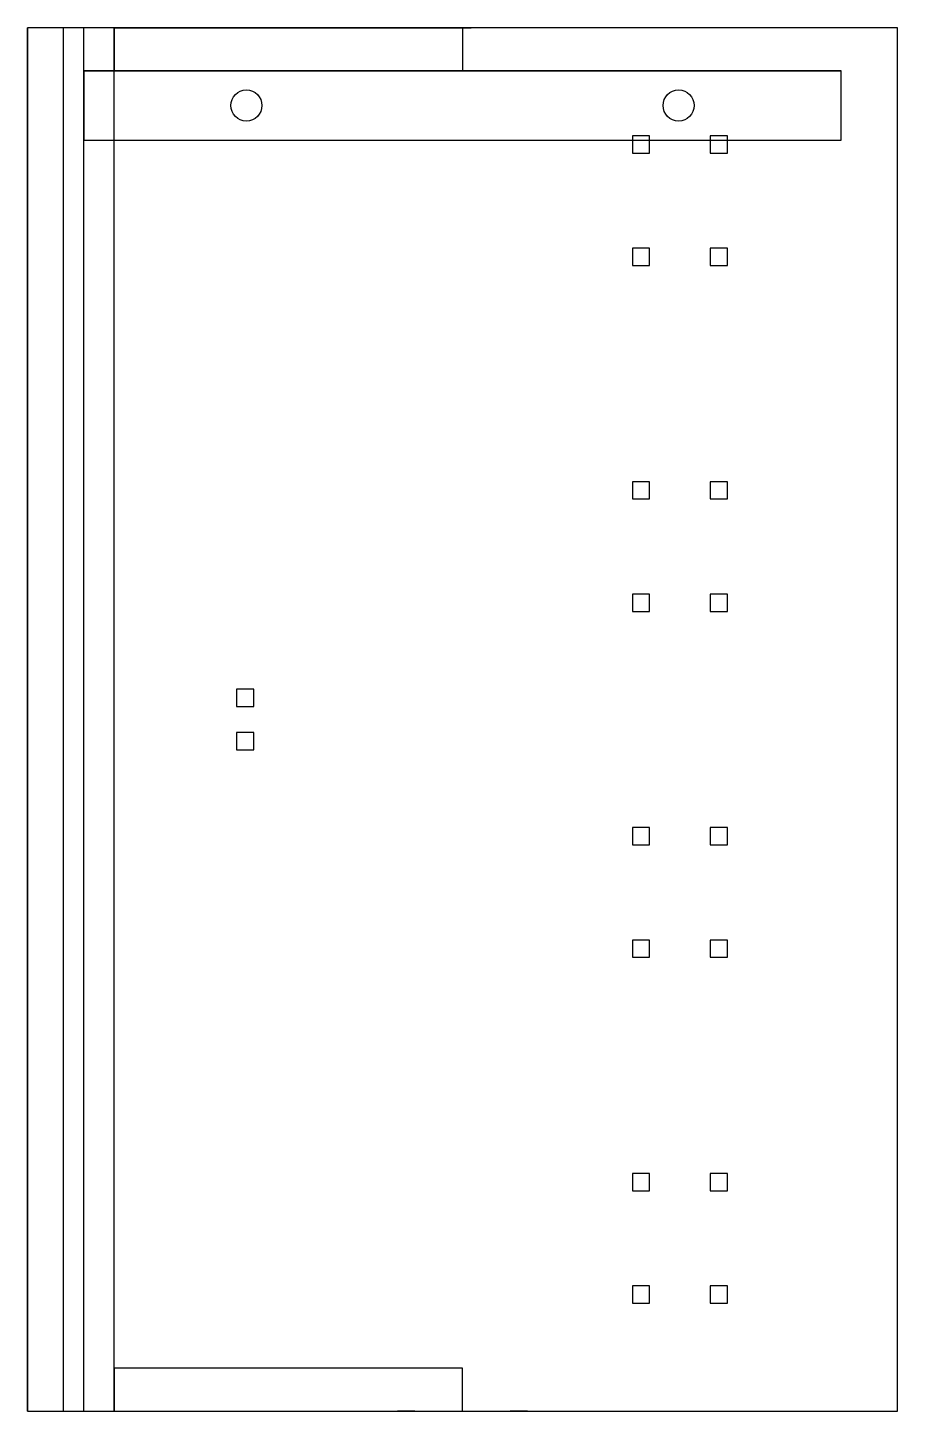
# Model space of a CAD drawing. Header units: millimetres. Extents: x -25.2 to 25.2, y -40 to 40.
import ezdxf

# ---------------------------------------------------------------- set-up
doc = ezdxf.new("R2010")
doc.units = ezdxf.units.MM
doc.layers.get('0').update_dxf_attribs({"true_color": 0xc2ced6})

msp = doc.modelspace()

# ---------------------------------------------------------------- linework, layer by layer
at = {"extrusion": (-1, 0, 0)}
for p, q in [((-25.15, -40), (-25.15, 40, 40)), ((-25.15, 40), (-25.15, -40, 40)), ((-25.15, 0, 30), (-25.15, 20, 30)), ((-25.15, 20, 30), (-25.15, 17.5, 30)), ((-25.15, 3, 7.75), (-25.15, 3.5, 7.75)), ((-25.15, -2.5, 7.5), (-25.15, 2.5, 7.5)), ((-25.15, 2.5, 7.5), (-25.15, 0, 7.5)), ((-25.15, -2, 30), (-25.15, 2, 30)), ((-25.15, 2, 30), (-25.15, 0.67, 30)), ((-25.15, 2, 7.25), (-25.15, 1.5, 7.25)), ((-25.15, 0.5, 17.75), (-25.15, 1, 17.75)), ((-25.15, 0.67, 30), (-25.15, -0.66, 30)), ((-25.15, 0, 20), (-25.15, 0)), ((-25.15, 0), (-25.15, 0, 5)), ((-25.15, 0), (-25.15, 0, 7.5)), ((-25.15, 0, 7.5), (-25.15, -2.5, 7.5)), ((-25.15, 0, 7.5), (-25.15, 0, 17.5)), ((-25.15, 0, 40), (-25.15, -40, 20)), ((-25.15, 0, 30), (-25.15, -2, 30)), ((-25.15, 0, 30), (-25.15, -20, 30)), ((-25.15, -0.5, 17.25), (-25.15, -1, 17.25)), ((-25.15, -2, 7.75), (-25.15, -1.5, 7.75)), ((-25.15, -3, 7.25), (-25.15, -3.5, 7.25)), ((-25.15, -9, 25), (-25.15, -6.5, 25)), ((-25.15, -20, 30), (-25.15, -17.5, 30)), ((-25.15, -20, 30), (-25.15, -40, 30))]:
    msp.add_line(p, q, dxfattribs=at)
for p, q in [((-21.9, 37.5, 5), (-21.9, 33.5, 5)), ((21.9, 37.5, 5), (-21.9, 37.5, 5)), ((21.9, 33.5, 5), (21.9, 37.5, 5)), ((-20.15, 33.5, 5), (20.15, 33.5, 5)), ((20.15, 33.5, 5), (21.9, 33.5, 5))]:
    msp.add_line(p, q)
at = {"extrusion": (9.82941e-16, -1, 2.84217e-15)}
for p, q in [((-21.9, 37.5, 5), (-21.9, 37.5, 9)), ((21.9, 37.5, 5), (21.9, 37.5, 9))]:
    msp.add_line(p, q, dxfattribs=at)
for points in [[(-25.15, -40), (-20.15, -40), (-20.15, 40), (-25.15, 40)], [(-23.1, -40), (-21.9, -40), (-21.9, 40), (-23.1, 40)]]:
    msp.add_lwpolyline(points, close=True)
for points, elevation in [([(25.15, -40), (25.15, 40), (-25.15, 40), (-25.15, -40)], 40), ([(0, 37.5), (-20.15, 37.5), (-20.15, 40), (0, 40)], 5), ([(-21.9, 37.5), (-21.9, 33.5), (21.9, 33.5), (21.9, 37.5)], 5), ([(9.825, 32.75), (10.825, 32.75), (10.825, 33.75), (9.825, 33.75)], 40), ([(14.325, 32.75), (15.325, 32.75), (15.325, 33.75), (14.325, 33.75)], 40), ([(9.825, 26.25), (10.825, 26.25), (10.825, 27.25), (9.825, 27.25)], 40), ([(14.325, 26.25), (15.325, 26.25), (15.325, 27.25), (14.325, 27.25)], 40), ([(9.825, 12.75), (10.825, 12.75), (10.825, 13.75), (9.825, 13.75)], 40), ([(14.325, 12.75), (15.325, 12.75), (15.325, 13.75), (14.325, 13.75)], 40), ([(9.825, 6.25), (10.825, 6.25), (10.825, 7.25), (9.825, 7.25)], 40), ([(14.325, 6.25), (15.325, 6.25), (15.325, 7.25), (14.325, 7.25)], 40), ([(-13.075, 0.75), (-12.075, 0.75), (-12.075, 1.75), (-13.075, 1.75)], 40), ([(-13.075, -1.75), (-12.075, -1.75), (-12.075, -0.75), (-13.075, -0.75)], 40), ([(9.825, -7.25), (10.825, -7.25), (10.825, -6.25), (9.825, -6.25)], 40), ([(14.325, -7.25), (15.325, -7.25), (15.325, -6.25), (14.325, -6.25)], 40), ([(9.825, -13.75), (10.825, -13.75), (10.825, -12.75), (9.825, -12.75)], 40), ([(14.325, -13.75), (15.325, -13.75), (15.325, -12.75), (14.325, -12.75)], 40), ([(9.825, -27.25), (10.825, -27.25), (10.825, -26.25), (9.825, -26.25)], 40), ([(14.325, -27.25), (15.325, -27.25), (15.325, -26.25), (14.325, -26.25)], 40), ([(9.825, -33.75), (10.825, -33.75), (10.825, -32.75), (9.825, -32.75)], 40), ([(14.325, -33.75), (15.325, -33.75), (15.325, -32.75), (14.325, -32.75)], 40), ([(0, -40), (0, -37.5), (-20.15, -37.5), (-20.15, -40)], 5)]:
    msp.add_lwpolyline(points, close=True, dxfattribs=dict(elevation=elevation))
at = {"extrusion": (1, 1.77636e-16, 0), "elevation": -20.15}
for points in [[(37.5, 5), (40, 5), (40, 0), (37.5, 0)], [(-40, 5), (-40, 0), (-37.5, 0), (-37.5, 5)]]:
    msp.add_lwpolyline(points, close=True, dxfattribs=at)
at = {"extrusion": (0, 1, 0), "elevation": 40}
for points in [[(-0.5, 12), (0.5, 12), (0.5, 13), (-0.5, 13)], [(-0.5, 19.5), (0.5, 19.5), (0.5, 20.5), (-0.5, 20.5)]]:
    msp.add_lwpolyline(points, close=True, dxfattribs=at)
at = {"extrusion": (9.82941e-16, -1, 2.84217e-15), "elevation": -37.5}
msp.add_lwpolyline([(-21.9, 5), (21.9, 5), (21.9, 9), (-21.9, 9)], close=True, dxfattribs=at)
at = {"extrusion": (0, -1, 2.84217e-15), "elevation": -37.5}
msp.add_lwpolyline([(-20.15, 0), (-20.15, 5), (20.15, 5), (20.15, 0)], close=True, dxfattribs=at)
at = {"extrusion": (-1, 0, 0), "elevation": 25.15}
for points in [[(-23.75, 12.25), (-22.75, 12.25), (-22.75, 13.25), (-23.75, 13.25)], [(-23.75, 17.75), (-22.75, 17.75), (-22.75, 16.75), (-23.75, 16.75)], [(-20, 15), (-23.25, 15), (-23.25, 17.25), (-20, 17.25)], [(-20, 15), (-23.25, 15), (-23.25, 12.75), (-20, 12.75)], [(-19.5, 29.5), (-19.5, 30.5), (-20.5, 30.5), (-20.5, 29.5)], [(-20, 15), (-16.75, 15), (-16.75, 17.25), (-20, 17.25)], [(-20, 15), (-16.75, 15), (-16.75, 12.75), (-20, 12.75)], [(-17, 29.5), (-17, 30.5), (-18, 30.5), (-18, 29.5)], [(-16.25, 12.25), (-17.25, 12.25), (-17.25, 13.25), (-16.25, 13.25)], [(-16.25, 17.75), (-17.25, 17.75), (-17.25, 16.75), (-16.25, 16.75)], [(-9.5, 34.5), (-8.5, 34.5), (-8.5, 35.5), (-9.5, 35.5)], [(0, 40), (-9, 40), (-9, 35), (0, 35)], [(-3.5, 7.75), (-1.5, 7.75), (-1.5, 7.25), (-3.5, 7.25)], [(-2.5, 29.5), (-1.5, 29.5), (-1.5, 30.5), (-2.5, 30.5)], [(-1.17, 29.5), (-0.17, 29.5), (-0.17, 30.5), (-1.17, 30.5)], [(-1, 17.75), (1, 17.75), (1, 17.25), (-1, 17.25)], [(0, 20), (40, 20), (40, 40), (0, 40)], [(0, 40), (9, 40), (9, 35), (0, 35)], [(0, 30), (9, 30), (9, 25), (0, 25)], [(0.16, 29.5), (1.16, 29.5), (1.16, 30.5), (0.16, 30.5)], [(1.5, 7.75), (3.5, 7.75), (3.5, 7.25), (1.5, 7.25)], [(1.5, 29.5), (2.5, 29.5), (2.5, 30.5), (1.5, 30.5)], [(6, 24.5), (7, 24.5), (7, 25.5), (6, 25.5)], [(8.5, 24.5), (9.5, 24.5), (9.5, 25.5), (8.5, 25.5)], [(16.25, 12.25), (17.25, 12.25), (17.25, 13.25), (16.25, 13.25)], [(16.25, 17.75), (17.25, 17.75), (17.25, 16.75), (16.25, 16.75)], [(20, 15), (16.75, 15), (16.75, 17.25), (20, 17.25)], [(20, 15), (16.75, 15), (16.75, 12.75), (20, 12.75)], [(18, 29.5), (18, 30.5), (17, 30.5), (17, 29.5)], [(19.5, 29.5), (20.5, 29.5), (20.5, 30.5), (19.5, 30.5)], [(40, 0), (40, 15), (20, 15), (20, 0)], [(20, 15), (23.25, 15), (23.25, 17.25), (20, 17.25)], [(20, 15), (23.25, 15), (23.25, 12.75), (20, 12.75)], [(23.75, 12.25), (22.75, 12.25), (22.75, 13.25), (23.75, 13.25)], [(23.75, 17.75), (22.75, 17.75), (22.75, 16.75), (23.75, 16.75)]]:
    msp.add_lwpolyline(points, close=True, dxfattribs=at)
at = {"extrusion": (-1, -9.38532e-16, 0), "elevation": 25.15}
msp.add_lwpolyline([(-12, 34.5), (-11, 34.5), (-11, 35.5), (-12, 35.5)], close=True, dxfattribs=at)
at = {"extrusion": (0, -1, 0), "elevation": 40}
for points in [[(-3.75, 17.25), (-2.75, 17.25), (-2.75, 18.25), (-3.75, 18.25)], [(-3.75, 21.75), (-2.75, 21.75), (-2.75, 22.75), (-3.75, 22.75)], [(2.75, 21.75), (3.75, 21.75), (3.75, 22.75), (2.75, 22.75)], [(2.75, 17.25), (3.75, 17.25), (3.75, 18.25), (2.75, 18.25)]]:
    msp.add_lwpolyline(points, close=True, dxfattribs=at)
for centre in [(-12.5, 35.5, 5), (12.5, 35.5, 5)]:
    msp.add_circle(centre, 0.9)

doc.saveas('drawing.dxf')
